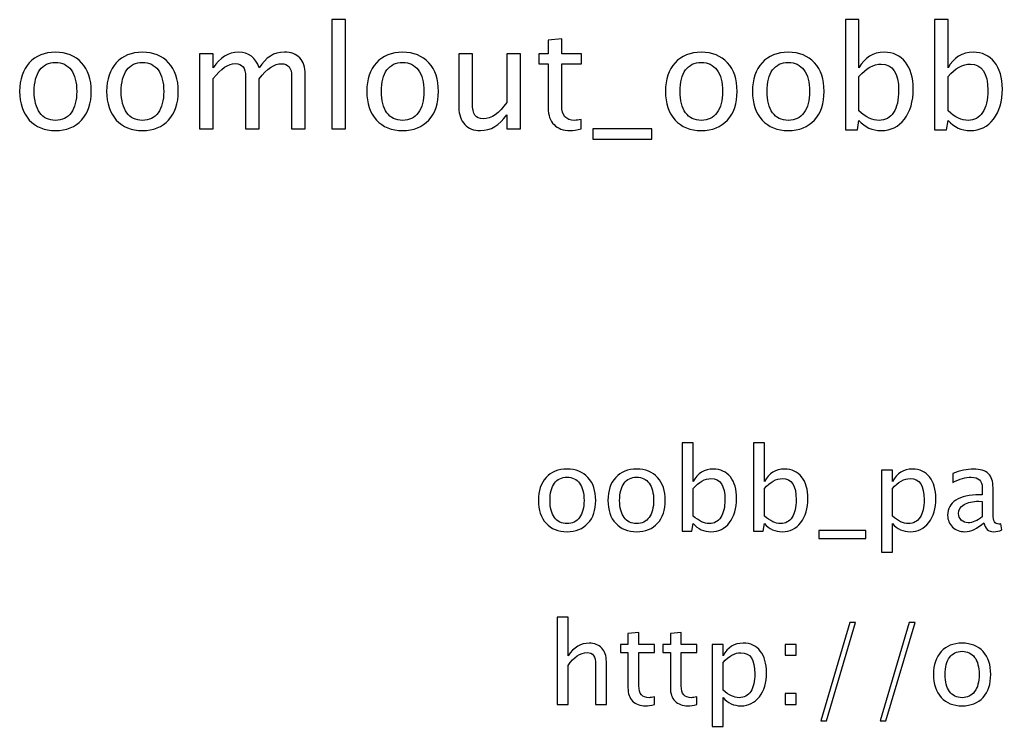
# Model space of a CAD drawing. Header units: centimetres. Extents: x -21.6 to 21.6, y -13.7 to 21.9.
# Drawn here: x -21.61 to -10.6, y 13.97 to 21.89 of the extents above; entities that cross this region are included whole.
import ezdxf

# ---------------------------------------------------------------- set-up
doc = ezdxf.new("R2010")
doc.units = ezdxf.units.CM
doc.header["$MEASUREMENT"] = 0
doc.layers.add('Layer 1', color=7, linetype='Continuous')

msp = doc.modelspace()

# ---------------------------------------------------------------- linework, layer by layer
at = {"layer": 'Layer 1'}
for points, knots in [([(-18.11238, 20.67044), (-18.11238, 20.67044), (-18.11238, 21.8944), (-18.11238, 21.8944), (-18.11238, 21.8944), (-18.11238, 21.8944), (-17.95998, 21.8944), (-17.95998, 21.8944), (-17.95998, 21.8944), (-17.95998, 21.8944), (-17.95998, 20.67044), (-17.95998, 20.67044), (-17.95998, 20.67044), (-17.95998, 20.67044), (-18.11238, 20.67044), (-18.11238, 20.67044)], [0, 0, 0, 0, 0.2, 0.2, 0.2, 0.2, 0.4, 0.4, 0.4, 0.4, 0.6, 0.6, 0.6, 0.6, 1, 1, 1, 1]), ([(-12.35505, 20.66091), (-12.35505, 20.66091), (-12.35505, 21.8944), (-12.35505, 21.8944), (-12.35505, 21.8944), (-12.35505, 21.8944), (-12.20265, 21.8944), (-12.20265, 21.8944), (-12.20265, 21.8944), (-12.20265, 21.8944), (-12.20265, 21.3528), (-12.20265, 21.3528), (-12.20265, 21.3528), (-12.14021, 21.47054), (-12.04628, 21.52928), (-11.92113, 21.52928), (-11.92113, 21.52928), (-11.8198, 21.52928), (-11.74016, 21.4925), (-11.68195, 21.41868), (-11.68195, 21.41868), (-11.62374, 21.34486), (-11.59464, 21.24406), (-11.59464, 21.11626), (-11.59464, 21.11626), (-11.59464, 20.97709), (-11.62771, 20.86464), (-11.69359, 20.77945), (-11.69359, 20.77945), (-11.75947, 20.69399), (-11.84626, 20.65139), (-11.95368, 20.65139), (-11.95368, 20.65139), (-12.05342, 20.65139), (-12.1365, 20.68949), (-12.20265, 20.76595), (-12.20265, 20.76595), (-12.20265, 20.76595), (-12.22117, 20.66091), (-12.22117, 20.66091), (-12.22117, 20.66091), (-12.22117, 20.66091), (-12.35505, 20.66091), (-12.35505, 20.66091)], [0, 0, 0, 0, 0.08333333, 0.08333333, 0.08333333, 0.08333333, 0.16666667, 0.16666667, 0.16666667, 0.16666667, 0.25, 0.25, 0.25, 0.25, 0.33333333, 0.33333333, 0.33333333, 0.33333333, 0.41666667, 0.41666667, 0.41666667, 0.41666667, 0.5, 0.5, 0.5, 0.5, 0.58333333, 0.58333333, 0.58333333, 0.58333333, 0.66666667, 0.66666667, 0.66666667, 0.66666667, 0.75, 0.75, 0.75, 0.75, 0.83333333, 0.83333333, 0.83333333, 0.83333333, 1, 1, 1, 1]), ([(-11.35598, 20.66091), (-11.35598, 20.66091), (-11.35598, 21.8944), (-11.35598, 21.8944), (-11.35598, 21.8944), (-11.35598, 21.8944), (-11.20358, 21.8944), (-11.20358, 21.8944), (-11.20358, 21.8944), (-11.20358, 21.8944), (-11.20358, 21.3528), (-11.20358, 21.3528), (-11.20358, 21.3528), (-11.14114, 21.47054), (-11.04721, 21.52928), (-10.92206, 21.52928), (-10.92206, 21.52928), (-10.82073, 21.52928), (-10.74109, 21.4925), (-10.68288, 21.41868), (-10.68288, 21.41868), (-10.62467, 21.34486), (-10.59557, 21.24406), (-10.59557, 21.11626), (-10.59557, 21.11626), (-10.59557, 20.97709), (-10.62864, 20.86464), (-10.69452, 20.77945), (-10.69452, 20.77945), (-10.7604, 20.69399), (-10.84719, 20.65139), (-10.95461, 20.65139), (-10.95461, 20.65139), (-11.05435, 20.65139), (-11.13743, 20.68949), (-11.20358, 20.76595), (-11.20358, 20.76595), (-11.20358, 20.76595), (-11.2221, 20.66091), (-11.2221, 20.66091), (-11.2221, 20.66091), (-11.2221, 20.66091), (-11.35598, 20.66091), (-11.35598, 20.66091)], [0, 0, 0, 0, 0.08333333, 0.08333333, 0.08333333, 0.08333333, 0.16666667, 0.16666667, 0.16666667, 0.16666667, 0.25, 0.25, 0.25, 0.25, 0.33333333, 0.33333333, 0.33333333, 0.33333333, 0.41666667, 0.41666667, 0.41666667, 0.41666667, 0.5, 0.5, 0.5, 0.5, 0.58333333, 0.58333333, 0.58333333, 0.58333333, 0.66666667, 0.66666667, 0.66666667, 0.66666667, 0.75, 0.75, 0.75, 0.75, 0.83333333, 0.83333333, 0.83333333, 0.83333333, 1, 1, 1, 1]), ([(-15.31679, 20.6707), (-15.36389, 20.65774), (-15.4049, 20.65139), (-15.43956, 20.65139), (-15.43956, 20.65139), (-15.51735, 20.65139), (-15.57794, 20.67362), (-15.62133, 20.71807), (-15.62133, 20.71807), (-15.66498, 20.76252), (-15.68668, 20.82416), (-15.68668, 20.90327), (-15.68668, 20.90327), (-15.68668, 20.90327), (-15.68668, 21.39752), (-15.68668, 21.39752), (-15.68668, 21.39752), (-15.68668, 21.39752), (-15.79198, 21.39752), (-15.79198, 21.39752), (-15.79198, 21.39752), (-15.79198, 21.39752), (-15.79198, 21.51182), (-15.79198, 21.51182), (-15.79198, 21.51182), (-15.79198, 21.51182), (-15.68668, 21.51182), (-15.68668, 21.51182), (-15.68668, 21.51182), (-15.68668, 21.51182), (-15.68668, 21.66395), (-15.68668, 21.66395), (-15.68668, 21.66395), (-15.68668, 21.66395), (-15.53428, 21.6785), (-15.53428, 21.6785), (-15.53428, 21.6785), (-15.53428, 21.6785), (-15.53428, 21.51182), (-15.53428, 21.51182), (-15.53428, 21.51182), (-15.53428, 21.51182), (-15.31362, 21.51182), (-15.31362, 21.51182), (-15.31362, 21.51182), (-15.31362, 21.51182), (-15.31362, 21.39752), (-15.31362, 21.39752), (-15.31362, 21.39752), (-15.31362, 21.39752), (-15.53428, 21.39752), (-15.53428, 21.39752), (-15.53428, 21.39752), (-15.53428, 21.39752), (-15.53428, 20.93079), (-15.53428, 20.93079), (-15.53428, 20.93079), (-15.53428, 20.82072), (-15.48639, 20.76569), (-15.39088, 20.76569), (-15.39088, 20.76569), (-15.3705, 20.76569), (-15.3459, 20.76913), (-15.31679, 20.77574), (-15.31679, 20.77574), (-15.31679, 20.77574), (-15.31679, 20.6707), (-15.31679, 20.6707)], [0, 0, 0, 0, 0.05555556, 0.05555556, 0.05555556, 0.05555556, 0.11111111, 0.11111111, 0.11111111, 0.11111111, 0.16666667, 0.16666667, 0.16666667, 0.16666667, 0.22222222, 0.22222222, 0.22222222, 0.22222222, 0.27777778, 0.27777778, 0.27777778, 0.27777778, 0.33333333, 0.33333333, 0.33333333, 0.33333333, 0.38888889, 0.38888889, 0.38888889, 0.38888889, 0.44444444, 0.44444444, 0.44444444, 0.44444444, 0.5, 0.5, 0.5, 0.5, 0.55555556, 0.55555556, 0.55555556, 0.55555556, 0.61111111, 0.61111111, 0.61111111, 0.61111111, 0.66666667, 0.66666667, 0.66666667, 0.66666667, 0.72222222, 0.72222222, 0.72222222, 0.72222222, 0.77777778, 0.77777778, 0.77777778, 0.77777778, 0.83333333, 0.83333333, 0.83333333, 0.83333333, 0.88888889, 0.88888889, 0.88888889, 0.88888889, 1, 1, 1, 1]), ([(-21.21012, 20.65139), (-21.33368, 20.65139), (-21.43157, 20.69081), (-21.50354, 20.76966), (-21.50354, 20.76966), (-21.57577, 20.8485), (-21.61175, 20.95566), (-21.61175, 21.09086), (-21.61175, 21.09086), (-21.61175, 21.2258), (-21.57577, 21.33269), (-21.50354, 21.41127), (-21.50354, 21.41127), (-21.43157, 21.48985), (-21.33368, 21.52928), (-21.21012, 21.52928), (-21.21012, 21.52928), (-21.08656, 21.52928), (-20.98866, 21.48985), (-20.91669, 21.41127), (-20.91669, 21.41127), (-20.84446, 21.33269), (-20.80848, 21.2258), (-20.80848, 21.09086), (-20.80848, 21.09086), (-20.80848, 20.95566), (-20.84446, 20.8485), (-20.91669, 20.76966), (-20.91669, 20.76966), (-20.98866, 20.69081), (-21.08656, 20.65139), (-21.21012, 20.65139)], [0, 0, 0, 0, 0.11111111, 0.11111111, 0.11111111, 0.11111111, 0.22222222, 0.22222222, 0.22222222, 0.22222222, 0.33333333, 0.33333333, 0.33333333, 0.33333333, 0.44444444, 0.44444444, 0.44444444, 0.44444444, 0.55555556, 0.55555556, 0.55555556, 0.55555556, 0.66666667, 0.66666667, 0.66666667, 0.66666667, 0.77777778, 0.77777778, 0.77777778, 0.77777778, 1, 1, 1, 1]), ([(-20.23487, 20.65139), (-20.35843, 20.65139), (-20.45632, 20.69081), (-20.52829, 20.76966), (-20.52829, 20.76966), (-20.60052, 20.8485), (-20.6365, 20.95566), (-20.6365, 21.09086), (-20.6365, 21.09086), (-20.6365, 21.2258), (-20.60052, 21.33269), (-20.52829, 21.41127), (-20.52829, 21.41127), (-20.45632, 21.48985), (-20.35843, 21.52928), (-20.23487, 21.52928), (-20.23487, 21.52928), (-20.11131, 21.52928), (-20.01341, 21.48985), (-19.94144, 21.41127), (-19.94144, 21.41127), (-19.86921, 21.33269), (-19.83323, 21.2258), (-19.83323, 21.09086), (-19.83323, 21.09086), (-19.83323, 20.95566), (-19.86921, 20.8485), (-19.94144, 20.76966), (-19.94144, 20.76966), (-20.01341, 20.69081), (-20.11131, 20.65139), (-20.23487, 20.65139)], [0, 0, 0, 0, 0.11111111, 0.11111111, 0.11111111, 0.11111111, 0.22222222, 0.22222222, 0.22222222, 0.22222222, 0.33333333, 0.33333333, 0.33333333, 0.33333333, 0.44444444, 0.44444444, 0.44444444, 0.44444444, 0.55555556, 0.55555556, 0.55555556, 0.55555556, 0.66666667, 0.66666667, 0.66666667, 0.66666667, 0.77777778, 0.77777778, 0.77777778, 0.77777778, 1, 1, 1, 1]), ([(-19.59458, 20.67044), (-19.59458, 20.67044), (-19.59458, 21.51182), (-19.59458, 21.51182), (-19.59458, 21.51182), (-19.59458, 21.51182), (-19.44218, 21.51182), (-19.44218, 21.51182), (-19.44218, 21.51182), (-19.44218, 21.51182), (-19.44218, 21.3528), (-19.44218, 21.3528), (-19.44218, 21.3528), (-19.36783, 21.47054), (-19.27258, 21.52928), (-19.1559, 21.52928), (-19.1559, 21.52928), (-19.04345, 21.52928), (-18.96699, 21.47054), (-18.92624, 21.3528), (-18.92624, 21.3528), (-18.85401, 21.4716), (-18.75982, 21.53087), (-18.6442, 21.53087), (-18.6442, 21.53087), (-18.57038, 21.53087), (-18.51296, 21.50917), (-18.47195, 21.46551), (-18.47195, 21.46551), (-18.43094, 21.42186), (-18.4103, 21.36074), (-18.4103, 21.28216), (-18.4103, 21.28216), (-18.4103, 21.28216), (-18.4103, 20.67044), (-18.4103, 20.67044), (-18.4103, 20.67044), (-18.4103, 20.67044), (-18.5627, 20.67044), (-18.5627, 20.67044), (-18.5627, 20.67044), (-18.5627, 20.67044), (-18.5627, 21.25702), (-18.5627, 21.25702), (-18.5627, 21.25702), (-18.5627, 21.3528), (-18.6008, 21.40069), (-18.677, 21.40069), (-18.677, 21.40069), (-18.75612, 21.40069), (-18.83919, 21.34486), (-18.92624, 21.23294), (-18.92624, 21.23294), (-18.92624, 21.23294), (-18.92624, 20.67044), (-18.92624, 20.67044), (-18.92624, 20.67044), (-18.92624, 20.67044), (-19.07864, 20.67044), (-19.07864, 20.67044), (-19.07864, 20.67044), (-19.07864, 20.67044), (-19.07864, 21.25755), (-19.07864, 21.25755), (-19.07864, 21.25755), (-19.07864, 21.35412), (-19.11727, 21.40228), (-19.19479, 21.40228), (-19.19479, 21.40228), (-19.27179, 21.40228), (-19.35434, 21.34619), (-19.44218, 21.23374), (-19.44218, 21.23374), (-19.44218, 21.23374), (-19.44218, 20.67044), (-19.44218, 20.67044), (-19.44218, 20.67044), (-19.44218, 20.67044), (-19.59458, 20.67044), (-19.59458, 20.67044)], [0, 0, 0, 0, 0.04761905, 0.04761905, 0.04761905, 0.04761905, 0.0952381, 0.0952381, 0.0952381, 0.0952381, 0.14285714, 0.14285714, 0.14285714, 0.14285714, 0.19047619, 0.19047619, 0.19047619, 0.19047619, 0.23809524, 0.23809524, 0.23809524, 0.23809524, 0.28571429, 0.28571429, 0.28571429, 0.28571429, 0.33333333, 0.33333333, 0.33333333, 0.33333333, 0.38095238, 0.38095238, 0.38095238, 0.38095238, 0.42857143, 0.42857143, 0.42857143, 0.42857143, 0.47619048, 0.47619048, 0.47619048, 0.47619048, 0.52380952, 0.52380952, 0.52380952, 0.52380952, 0.57142857, 0.57142857, 0.57142857, 0.57142857, 0.61904762, 0.61904762, 0.61904762, 0.61904762, 0.66666667, 0.66666667, 0.66666667, 0.66666667, 0.71428571, 0.71428571, 0.71428571, 0.71428571, 0.76190476, 0.76190476, 0.76190476, 0.76190476, 0.80952381, 0.80952381, 0.80952381, 0.80952381, 0.85714286, 0.85714286, 0.85714286, 0.85714286, 0.9047619, 0.9047619, 0.9047619, 0.9047619, 1, 1, 1, 1]), ([(-17.31863, 20.65139), (-17.44219, 20.65139), (-17.54008, 20.69081), (-17.61205, 20.76966), (-17.61205, 20.76966), (-17.68428, 20.8485), (-17.72026, 20.95566), (-17.72026, 21.09086), (-17.72026, 21.09086), (-17.72026, 21.2258), (-17.68428, 21.33269), (-17.61205, 21.41127), (-17.61205, 21.41127), (-17.54008, 21.48985), (-17.44219, 21.52928), (-17.31863, 21.52928), (-17.31863, 21.52928), (-17.19507, 21.52928), (-17.09717, 21.48985), (-17.0252, 21.41127), (-17.0252, 21.41127), (-16.95297, 21.33269), (-16.91699, 21.2258), (-16.91699, 21.09086), (-16.91699, 21.09086), (-16.91699, 20.95566), (-16.95297, 20.8485), (-17.0252, 20.76966), (-17.0252, 20.76966), (-17.09717, 20.69081), (-17.19507, 20.65139), (-17.31863, 20.65139)], [0, 0, 0, 0, 0.11111111, 0.11111111, 0.11111111, 0.11111111, 0.22222222, 0.22222222, 0.22222222, 0.22222222, 0.33333333, 0.33333333, 0.33333333, 0.33333333, 0.44444444, 0.44444444, 0.44444444, 0.44444444, 0.55555556, 0.55555556, 0.55555556, 0.55555556, 0.66666667, 0.66666667, 0.66666667, 0.66666667, 0.77777778, 0.77777778, 0.77777778, 0.77777778, 1, 1, 1, 1]), ([(-16.15129, 20.67044), (-16.15129, 20.67044), (-16.15129, 20.82866), (-16.15129, 20.82866), (-16.15129, 20.82866), (-16.23252, 20.71039), (-16.33121, 20.65139), (-16.44709, 20.65139), (-16.44709, 20.65139), (-16.52065, 20.65139), (-16.57912, 20.67441), (-16.62251, 20.72071), (-16.62251, 20.72071), (-16.66617, 20.76701), (-16.68786, 20.82919), (-16.68786, 20.90777), (-16.68786, 20.90777), (-16.68786, 20.90777), (-16.68786, 21.51182), (-16.68786, 21.51182), (-16.68786, 21.51182), (-16.68786, 21.51182), (-16.53546, 21.51182), (-16.53546, 21.51182), (-16.53546, 21.51182), (-16.53546, 21.51182), (-16.53546, 20.95751), (-16.53546, 20.95751), (-16.53546, 20.95751), (-16.53546, 20.89428), (-16.5262, 20.84956), (-16.50795, 20.8231), (-16.50795, 20.8231), (-16.48943, 20.79638), (-16.45874, 20.78315), (-16.41561, 20.78315), (-16.41561, 20.78315), (-16.32248, 20.78315), (-16.2341, 20.84427), (-16.15129, 20.96677), (-16.15129, 20.96677), (-16.15129, 20.96677), (-16.15129, 21.51182), (-16.15129, 21.51182), (-16.15129, 21.51182), (-16.15129, 21.51182), (-15.99889, 21.51182), (-15.99889, 21.51182), (-15.99889, 21.51182), (-15.99889, 21.51182), (-15.99889, 20.67044), (-15.99889, 20.67044), (-15.99889, 20.67044), (-15.99889, 20.67044), (-16.15129, 20.67044), (-16.15129, 20.67044)], [0, 0, 0, 0, 0.06666667, 0.06666667, 0.06666667, 0.06666667, 0.13333333, 0.13333333, 0.13333333, 0.13333333, 0.2, 0.2, 0.2, 0.2, 0.26666667, 0.26666667, 0.26666667, 0.26666667, 0.33333333, 0.33333333, 0.33333333, 0.33333333, 0.4, 0.4, 0.4, 0.4, 0.46666667, 0.46666667, 0.46666667, 0.46666667, 0.53333333, 0.53333333, 0.53333333, 0.53333333, 0.6, 0.6, 0.6, 0.6, 0.66666667, 0.66666667, 0.66666667, 0.66666667, 0.73333333, 0.73333333, 0.73333333, 0.73333333, 0.8, 0.8, 0.8, 0.8, 0.86666667, 0.86666667, 0.86666667, 0.86666667, 1, 1, 1, 1]), ([(-13.97059, 20.65139), (-14.09415, 20.65139), (-14.19204, 20.69081), (-14.26401, 20.76966), (-14.26401, 20.76966), (-14.33624, 20.8485), (-14.37222, 20.95566), (-14.37222, 21.09086), (-14.37222, 21.09086), (-14.37222, 21.2258), (-14.33624, 21.33269), (-14.26401, 21.41127), (-14.26401, 21.41127), (-14.19204, 21.48985), (-14.09415, 21.52928), (-13.97059, 21.52928), (-13.97059, 21.52928), (-13.84703, 21.52928), (-13.74913, 21.48985), (-13.67716, 21.41127), (-13.67716, 21.41127), (-13.60493, 21.33269), (-13.56895, 21.2258), (-13.56895, 21.09086), (-13.56895, 21.09086), (-13.56895, 20.95566), (-13.60493, 20.8485), (-13.67716, 20.76966), (-13.67716, 20.76966), (-13.74913, 20.69081), (-13.84703, 20.65139), (-13.97059, 20.65139)], [0, 0, 0, 0, 0.11111111, 0.11111111, 0.11111111, 0.11111111, 0.22222222, 0.22222222, 0.22222222, 0.22222222, 0.33333333, 0.33333333, 0.33333333, 0.33333333, 0.44444444, 0.44444444, 0.44444444, 0.44444444, 0.55555556, 0.55555556, 0.55555556, 0.55555556, 0.66666667, 0.66666667, 0.66666667, 0.66666667, 0.77777778, 0.77777778, 0.77777778, 0.77777778, 1, 1, 1, 1]), ([(-12.99534, 20.65139), (-13.1189, 20.65139), (-13.21679, 20.69081), (-13.28876, 20.76966), (-13.28876, 20.76966), (-13.36099, 20.8485), (-13.39697, 20.95566), (-13.39697, 21.09086), (-13.39697, 21.09086), (-13.39697, 21.2258), (-13.36099, 21.33269), (-13.28876, 21.41127), (-13.28876, 21.41127), (-13.21679, 21.48985), (-13.1189, 21.52928), (-12.99534, 21.52928), (-12.99534, 21.52928), (-12.87178, 21.52928), (-12.77388, 21.48985), (-12.70191, 21.41127), (-12.70191, 21.41127), (-12.62968, 21.33269), (-12.5937, 21.2258), (-12.5937, 21.09086), (-12.5937, 21.09086), (-12.5937, 20.95566), (-12.62968, 20.8485), (-12.70191, 20.76966), (-12.70191, 20.76966), (-12.77388, 20.69081), (-12.87178, 20.65139), (-12.99534, 20.65139)], [0, 0, 0, 0, 0.11111111, 0.11111111, 0.11111111, 0.11111111, 0.22222222, 0.22222222, 0.22222222, 0.22222222, 0.33333333, 0.33333333, 0.33333333, 0.33333333, 0.44444444, 0.44444444, 0.44444444, 0.44444444, 0.55555556, 0.55555556, 0.55555556, 0.55555556, 0.66666667, 0.66666667, 0.66666667, 0.66666667, 0.77777778, 0.77777778, 0.77777778, 0.77777778, 1, 1, 1, 1]), ([(-21.21038, 20.76569), (-21.13498, 20.76569), (-21.07624, 20.794), (-21.03443, 20.85089), (-21.03443, 20.85089), (-20.99289, 20.90751), (-20.97199, 20.98768), (-20.97199, 21.09086), (-20.97199, 21.09086), (-20.97199, 21.19379), (-20.99289, 21.27369), (-21.03443, 21.33031), (-21.03443, 21.33031), (-21.07624, 21.38667), (-21.13498, 21.41498), (-21.21038, 21.41498), (-21.21038, 21.41498), (-21.28605, 21.41498), (-21.34479, 21.38667), (-21.38607, 21.33031), (-21.38607, 21.33031), (-21.4276, 21.27369), (-21.44824, 21.19379), (-21.44824, 21.09086), (-21.44824, 21.09086), (-21.44824, 20.98768), (-21.4276, 20.90751), (-21.38607, 20.85089), (-21.38607, 20.85089), (-21.34479, 20.794), (-21.28605, 20.76569), (-21.21038, 20.76569)], [0, 0, 0, 0, 0.11111111, 0.11111111, 0.11111111, 0.11111111, 0.22222222, 0.22222222, 0.22222222, 0.22222222, 0.33333333, 0.33333333, 0.33333333, 0.33333333, 0.44444444, 0.44444444, 0.44444444, 0.44444444, 0.55555556, 0.55555556, 0.55555556, 0.55555556, 0.66666667, 0.66666667, 0.66666667, 0.66666667, 0.77777778, 0.77777778, 0.77777778, 0.77777778, 1, 1, 1, 1]), ([(-20.23513, 20.76569), (-20.15973, 20.76569), (-20.10099, 20.794), (-20.05918, 20.85089), (-20.05918, 20.85089), (-20.01764, 20.90751), (-19.99674, 20.98768), (-19.99674, 21.09086), (-19.99674, 21.09086), (-19.99674, 21.19379), (-20.01764, 21.27369), (-20.05918, 21.33031), (-20.05918, 21.33031), (-20.10099, 21.38667), (-20.15973, 21.41498), (-20.23513, 21.41498), (-20.23513, 21.41498), (-20.3108, 21.41498), (-20.36954, 21.38667), (-20.41082, 21.33031), (-20.41082, 21.33031), (-20.45235, 21.27369), (-20.47299, 21.19379), (-20.47299, 21.09086), (-20.47299, 21.09086), (-20.47299, 20.98768), (-20.45235, 20.90751), (-20.41082, 20.85089), (-20.41082, 20.85089), (-20.36954, 20.794), (-20.3108, 20.76569), (-20.23513, 20.76569)], [0, 0, 0, 0, 0.11111111, 0.11111111, 0.11111111, 0.11111111, 0.22222222, 0.22222222, 0.22222222, 0.22222222, 0.33333333, 0.33333333, 0.33333333, 0.33333333, 0.44444444, 0.44444444, 0.44444444, 0.44444444, 0.55555556, 0.55555556, 0.55555556, 0.55555556, 0.66666667, 0.66666667, 0.66666667, 0.66666667, 0.77777778, 0.77777778, 0.77777778, 0.77777778, 1, 1, 1, 1]), ([(-17.31889, 20.76569), (-17.24349, 20.76569), (-17.18475, 20.794), (-17.14294, 20.85089), (-17.14294, 20.85089), (-17.1014, 20.90751), (-17.0805, 20.98768), (-17.0805, 21.09086), (-17.0805, 21.09086), (-17.0805, 21.19379), (-17.1014, 21.27369), (-17.14294, 21.33031), (-17.14294, 21.33031), (-17.18475, 21.38667), (-17.24349, 21.41498), (-17.31889, 21.41498), (-17.31889, 21.41498), (-17.39456, 21.41498), (-17.4533, 21.38667), (-17.49458, 21.33031), (-17.49458, 21.33031), (-17.53611, 21.27369), (-17.55675, 21.19379), (-17.55675, 21.09086), (-17.55675, 21.09086), (-17.55675, 20.98768), (-17.53611, 20.90751), (-17.49458, 20.85089), (-17.49458, 20.85089), (-17.4533, 20.794), (-17.39456, 20.76569), (-17.31889, 20.76569)], [0, 0, 0, 0, 0.11111111, 0.11111111, 0.11111111, 0.11111111, 0.22222222, 0.22222222, 0.22222222, 0.22222222, 0.33333333, 0.33333333, 0.33333333, 0.33333333, 0.44444444, 0.44444444, 0.44444444, 0.44444444, 0.55555556, 0.55555556, 0.55555556, 0.55555556, 0.66666667, 0.66666667, 0.66666667, 0.66666667, 0.77777778, 0.77777778, 0.77777778, 0.77777778, 1, 1, 1, 1]), ([(-13.97085, 20.76569), (-13.89545, 20.76569), (-13.83671, 20.794), (-13.7949, 20.85089), (-13.7949, 20.85089), (-13.75336, 20.90751), (-13.73246, 20.98768), (-13.73246, 21.09086), (-13.73246, 21.09086), (-13.73246, 21.19379), (-13.75336, 21.27369), (-13.7949, 21.33031), (-13.7949, 21.33031), (-13.83671, 21.38667), (-13.89545, 21.41498), (-13.97085, 21.41498), (-13.97085, 21.41498), (-14.04652, 21.41498), (-14.10526, 21.38667), (-14.14654, 21.33031), (-14.14654, 21.33031), (-14.18807, 21.27369), (-14.20871, 21.19379), (-14.20871, 21.09086), (-14.20871, 21.09086), (-14.20871, 20.98768), (-14.18807, 20.90751), (-14.14654, 20.85089), (-14.14654, 20.85089), (-14.10526, 20.794), (-14.04652, 20.76569), (-13.97085, 20.76569)], [0, 0, 0, 0, 0.11111111, 0.11111111, 0.11111111, 0.11111111, 0.22222222, 0.22222222, 0.22222222, 0.22222222, 0.33333333, 0.33333333, 0.33333333, 0.33333333, 0.44444444, 0.44444444, 0.44444444, 0.44444444, 0.55555556, 0.55555556, 0.55555556, 0.55555556, 0.66666667, 0.66666667, 0.66666667, 0.66666667, 0.77777778, 0.77777778, 0.77777778, 0.77777778, 1, 1, 1, 1]), ([(-12.9956, 20.76569), (-12.9202, 20.76569), (-12.86146, 20.794), (-12.81965, 20.85089), (-12.81965, 20.85089), (-12.77811, 20.90751), (-12.75721, 20.98768), (-12.75721, 21.09086), (-12.75721, 21.09086), (-12.75721, 21.19379), (-12.77811, 21.27369), (-12.81965, 21.33031), (-12.81965, 21.33031), (-12.86146, 21.38667), (-12.9202, 21.41498), (-12.9956, 21.41498), (-12.9956, 21.41498), (-13.07127, 21.41498), (-13.13001, 21.38667), (-13.17129, 21.33031), (-13.17129, 21.33031), (-13.21282, 21.27369), (-13.23346, 21.19379), (-13.23346, 21.09086), (-13.23346, 21.09086), (-13.23346, 20.98768), (-13.21282, 20.90751), (-13.17129, 20.85089), (-13.17129, 20.85089), (-13.13001, 20.794), (-13.07127, 20.76569), (-12.9956, 20.76569)], [0, 0, 0, 0, 0.11111111, 0.11111111, 0.11111111, 0.11111111, 0.22222222, 0.22222222, 0.22222222, 0.22222222, 0.33333333, 0.33333333, 0.33333333, 0.33333333, 0.44444444, 0.44444444, 0.44444444, 0.44444444, 0.55555556, 0.55555556, 0.55555556, 0.55555556, 0.66666667, 0.66666667, 0.66666667, 0.66666667, 0.77777778, 0.77777778, 0.77777778, 0.77777778, 1, 1, 1, 1]), ([(-12.20265, 20.87099), (-12.12407, 20.80088), (-12.04919, 20.76569), (-11.97802, 20.76569), (-11.97802, 20.76569), (-11.9079, 20.76569), (-11.85366, 20.79506), (-11.81556, 20.85353), (-11.81556, 20.85353), (-11.7772, 20.912), (-11.75815, 20.99429), (-11.75815, 21.10065), (-11.75815, 21.10065), (-11.75815, 21.2975), (-11.82324, 21.39593), (-11.95341, 21.39593), (-11.95341, 21.39593), (-12.03861, 21.39593), (-12.12169, 21.34989), (-12.20265, 21.25755), (-12.20265, 21.25755), (-12.20265, 21.25755), (-12.20265, 20.87099), (-12.20265, 20.87099)], [0, 0, 0, 0, 0.14285714, 0.14285714, 0.14285714, 0.14285714, 0.28571429, 0.28571429, 0.28571429, 0.28571429, 0.42857143, 0.42857143, 0.42857143, 0.42857143, 0.57142857, 0.57142857, 0.57142857, 0.57142857, 0.71428571, 0.71428571, 0.71428571, 0.71428571, 1, 1, 1, 1]), ([(-11.20358, 20.87099), (-11.125, 20.80088), (-11.05012, 20.76569), (-10.97895, 20.76569), (-10.97895, 20.76569), (-10.90883, 20.76569), (-10.85459, 20.79506), (-10.81649, 20.85353), (-10.81649, 20.85353), (-10.77813, 20.912), (-10.75908, 20.99429), (-10.75908, 21.10065), (-10.75908, 21.10065), (-10.75908, 21.2975), (-10.82417, 21.39593), (-10.95434, 21.39593), (-10.95434, 21.39593), (-11.03954, 21.39593), (-11.12262, 21.34989), (-11.20358, 21.25755), (-11.20358, 21.25755), (-11.20358, 21.25755), (-11.20358, 20.87099), (-11.20358, 20.87099)], [0, 0, 0, 0, 0.14285714, 0.14285714, 0.14285714, 0.14285714, 0.28571429, 0.28571429, 0.28571429, 0.28571429, 0.42857143, 0.42857143, 0.42857143, 0.42857143, 0.57142857, 0.57142857, 0.57142857, 0.57142857, 0.71428571, 0.71428571, 0.71428571, 0.71428571, 1, 1, 1, 1]), ([(-15.18502, 20.55614), (-15.18502, 20.55614), (-15.18502, 20.67044), (-15.18502, 20.67044), (-15.18502, 20.67044), (-15.18502, 20.67044), (-14.52462, 20.67044), (-14.52462, 20.67044), (-14.52462, 20.67044), (-14.52462, 20.67044), (-14.52462, 20.55614), (-14.52462, 20.55614), (-14.52462, 20.55614), (-14.52462, 20.55614), (-15.18502, 20.55614), (-15.18502, 20.55614)], [0, 0, 0, 0, 0.2, 0.2, 0.2, 0.2, 0.4, 0.4, 0.4, 0.4, 0.6, 0.6, 0.6, 0.6, 1, 1, 1, 1]), ([(-14.18315, 16.16282), (-14.18315, 16.16282), (-14.18315, 17.14961), (-14.18315, 17.14961), (-14.18315, 17.14961), (-14.18315, 17.14961), (-14.06123, 17.14961), (-14.06123, 17.14961), (-14.06123, 17.14961), (-14.06123, 17.14961), (-14.06123, 16.71633), (-14.06123, 16.71633), (-14.06123, 16.71633), (-14.01128, 16.81052), (-13.93613, 16.85751), (-13.83602, 16.85751), (-13.83602, 16.85751), (-13.75495, 16.85751), (-13.69124, 16.82809), (-13.64467, 16.76903), (-13.64467, 16.76903), (-13.5981, 16.70998), (-13.57482, 16.62933), (-13.57482, 16.5271), (-13.57482, 16.5271), (-13.57482, 16.41576), (-13.60128, 16.3258), (-13.65398, 16.25765), (-13.65398, 16.25765), (-13.70669, 16.18928), (-13.77611, 16.1552), (-13.86205, 16.1552), (-13.86205, 16.1552), (-13.94185, 16.1552), (-14.00831, 16.18568), (-14.06123, 16.24685), (-14.06123, 16.24685), (-14.06123, 16.24685), (-14.07605, 16.16282), (-14.07605, 16.16282), (-14.07605, 16.16282), (-14.07605, 16.16282), (-14.18315, 16.16282), (-14.18315, 16.16282)], [0, 0, 0, 0, 0.08333333, 0.08333333, 0.08333333, 0.08333333, 0.16666667, 0.16666667, 0.16666667, 0.16666667, 0.25, 0.25, 0.25, 0.25, 0.33333333, 0.33333333, 0.33333333, 0.33333333, 0.41666667, 0.41666667, 0.41666667, 0.41666667, 0.5, 0.5, 0.5, 0.5, 0.58333333, 0.58333333, 0.58333333, 0.58333333, 0.66666667, 0.66666667, 0.66666667, 0.66666667, 0.75, 0.75, 0.75, 0.75, 0.83333333, 0.83333333, 0.83333333, 0.83333333, 1, 1, 1, 1]), ([(-13.3839, 16.16282), (-13.3839, 16.16282), (-13.3839, 17.14961), (-13.3839, 17.14961), (-13.3839, 17.14961), (-13.3839, 17.14961), (-13.26198, 17.14961), (-13.26198, 17.14961), (-13.26198, 17.14961), (-13.26198, 17.14961), (-13.26198, 16.71633), (-13.26198, 16.71633), (-13.26198, 16.71633), (-13.21203, 16.81052), (-13.13688, 16.85751), (-13.03677, 16.85751), (-13.03677, 16.85751), (-12.9557, 16.85751), (-12.89199, 16.82809), (-12.84542, 16.76903), (-12.84542, 16.76903), (-12.79885, 16.70998), (-12.77557, 16.62933), (-12.77557, 16.5271), (-12.77557, 16.5271), (-12.77557, 16.41576), (-12.80203, 16.3258), (-12.85473, 16.25765), (-12.85473, 16.25765), (-12.90744, 16.18928), (-12.97686, 16.1552), (-13.0628, 16.1552), (-13.0628, 16.1552), (-13.1426, 16.1552), (-13.20906, 16.18568), (-13.26198, 16.24685), (-13.26198, 16.24685), (-13.26198, 16.24685), (-13.2768, 16.16282), (-13.2768, 16.16282), (-13.2768, 16.16282), (-13.2768, 16.16282), (-13.3839, 16.16282), (-13.3839, 16.16282)], [0, 0, 0, 0, 0.08333333, 0.08333333, 0.08333333, 0.08333333, 0.16666667, 0.16666667, 0.16666667, 0.16666667, 0.25, 0.25, 0.25, 0.25, 0.33333333, 0.33333333, 0.33333333, 0.33333333, 0.41666667, 0.41666667, 0.41666667, 0.41666667, 0.5, 0.5, 0.5, 0.5, 0.58333333, 0.58333333, 0.58333333, 0.58333333, 0.66666667, 0.66666667, 0.66666667, 0.66666667, 0.75, 0.75, 0.75, 0.75, 0.83333333, 0.83333333, 0.83333333, 0.83333333, 1, 1, 1, 1]), ([(-15.47558, 16.1552), (-15.57443, 16.1552), (-15.65274, 16.18674), (-15.71032, 16.24982), (-15.71032, 16.24982), (-15.7681, 16.31289), (-15.79689, 16.39862), (-15.79689, 16.50678), (-15.79689, 16.50678), (-15.79689, 16.61473), (-15.7681, 16.70024), (-15.71032, 16.76311), (-15.71032, 16.76311), (-15.65274, 16.82597), (-15.57443, 16.85751), (-15.47558, 16.85751), (-15.47558, 16.85751), (-15.37673, 16.85751), (-15.29841, 16.82597), (-15.24084, 16.76311), (-15.24084, 16.76311), (-15.18306, 16.70024), (-15.15427, 16.61473), (-15.15427, 16.50678), (-15.15427, 16.50678), (-15.15427, 16.39862), (-15.18306, 16.31289), (-15.24084, 16.24982), (-15.24084, 16.24982), (-15.29841, 16.18674), (-15.37673, 16.1552), (-15.47558, 16.1552)], [0, 0, 0, 0, 0.11111111, 0.11111111, 0.11111111, 0.11111111, 0.22222222, 0.22222222, 0.22222222, 0.22222222, 0.33333333, 0.33333333, 0.33333333, 0.33333333, 0.44444444, 0.44444444, 0.44444444, 0.44444444, 0.55555556, 0.55555556, 0.55555556, 0.55555556, 0.66666667, 0.66666667, 0.66666667, 0.66666667, 0.77777778, 0.77777778, 0.77777778, 0.77777778, 1, 1, 1, 1]), ([(-14.69538, 16.1552), (-14.79423, 16.1552), (-14.87254, 16.18674), (-14.93012, 16.24982), (-14.93012, 16.24982), (-14.9879, 16.31289), (-15.01669, 16.39862), (-15.01669, 16.50678), (-15.01669, 16.50678), (-15.01669, 16.61473), (-14.9879, 16.70024), (-14.93012, 16.76311), (-14.93012, 16.76311), (-14.87254, 16.82597), (-14.79423, 16.85751), (-14.69538, 16.85751), (-14.69538, 16.85751), (-14.59653, 16.85751), (-14.51821, 16.82597), (-14.46064, 16.76311), (-14.46064, 16.76311), (-14.40286, 16.70024), (-14.37407, 16.61473), (-14.37407, 16.50678), (-14.37407, 16.50678), (-14.37407, 16.39862), (-14.40286, 16.31289), (-14.46064, 16.24982), (-14.46064, 16.24982), (-14.51821, 16.18674), (-14.59653, 16.1552), (-14.69538, 16.1552)], [0, 0, 0, 0, 0.11111111, 0.11111111, 0.11111111, 0.11111111, 0.22222222, 0.22222222, 0.22222222, 0.22222222, 0.33333333, 0.33333333, 0.33333333, 0.33333333, 0.44444444, 0.44444444, 0.44444444, 0.44444444, 0.55555556, 0.55555556, 0.55555556, 0.55555556, 0.66666667, 0.66666667, 0.66666667, 0.66666667, 0.77777778, 0.77777778, 0.77777778, 0.77777778, 1, 1, 1, 1]), ([(-11.94965, 15.92533), (-11.94965, 15.92533), (-11.94965, 16.84354), (-11.94965, 16.84354), (-11.94965, 16.84354), (-11.94965, 16.84354), (-11.82773, 16.84354), (-11.82773, 16.84354), (-11.82773, 16.84354), (-11.82773, 16.84354), (-11.82773, 16.71633), (-11.82773, 16.71633), (-11.82773, 16.71633), (-11.77778, 16.81052), (-11.70263, 16.85751), (-11.60252, 16.85751), (-11.60252, 16.85751), (-11.52145, 16.85751), (-11.45774, 16.82809), (-11.41117, 16.76903), (-11.41117, 16.76903), (-11.3646, 16.70998), (-11.34132, 16.62933), (-11.34132, 16.5271), (-11.34132, 16.5271), (-11.34132, 16.41576), (-11.36778, 16.3258), (-11.42048, 16.25765), (-11.42048, 16.25765), (-11.47319, 16.18928), (-11.54261, 16.1552), (-11.62855, 16.1552), (-11.62855, 16.1552), (-11.70835, 16.1552), (-11.77481, 16.18568), (-11.82773, 16.24685), (-11.82773, 16.24685), (-11.82773, 16.24685), (-11.82773, 15.92533), (-11.82773, 15.92533), (-11.82773, 15.92533), (-11.82773, 15.92533), (-11.94965, 15.92533), (-11.94965, 15.92533)], [0, 0, 0, 0, 0.08333333, 0.08333333, 0.08333333, 0.08333333, 0.16666667, 0.16666667, 0.16666667, 0.16666667, 0.25, 0.25, 0.25, 0.25, 0.33333333, 0.33333333, 0.33333333, 0.33333333, 0.41666667, 0.41666667, 0.41666667, 0.41666667, 0.5, 0.5, 0.5, 0.5, 0.58333333, 0.58333333, 0.58333333, 0.58333333, 0.66666667, 0.66666667, 0.66666667, 0.66666667, 0.75, 0.75, 0.75, 0.75, 0.83333333, 0.83333333, 0.83333333, 0.83333333, 1, 1, 1, 1]), ([(-10.80348, 16.25617), (-10.87671, 16.18886), (-10.9472, 16.1552), (-11.01493, 16.1552), (-11.01493, 16.1552), (-11.0706, 16.1552), (-11.11696, 16.17256), (-11.15357, 16.20748), (-11.15357, 16.20748), (-11.1904, 16.24241), (-11.20882, 16.28643), (-11.20882, 16.33956), (-11.20882, 16.33956), (-11.20882, 16.41301), (-11.17792, 16.46953), (-11.11611, 16.5089), (-11.11611, 16.5089), (-11.0543, 16.54827), (-10.96561, 16.56795), (-10.85004, 16.56795), (-10.85004, 16.56795), (-10.85004, 16.56795), (-10.82147, 16.56795), (-10.82147, 16.56795), (-10.82147, 16.56795), (-10.82147, 16.56795), (-10.82147, 16.64902), (-10.82147, 16.64902), (-10.82147, 16.64902), (-10.82147, 16.72712), (-10.86211, 16.76607), (-10.9436, 16.76607), (-10.9436, 16.76607), (-11.00668, 16.76607), (-11.07568, 16.74617), (-11.1504, 16.70638), (-11.1504, 16.70638), (-11.1504, 16.70638), (-11.1504, 16.80671), (-11.1504, 16.80671), (-11.1504, 16.80671), (-11.06827, 16.84058), (-10.9908, 16.85751), (-10.9182, 16.85751), (-10.9182, 16.85751), (-10.84348, 16.85751), (-10.78824, 16.84058), (-10.75289, 16.8065), (-10.75289, 16.8065), (-10.71733, 16.77242), (-10.69955, 16.71993), (-10.69955, 16.64902), (-10.69955, 16.64902), (-10.69955, 16.64902), (-10.69955, 16.34485), (-10.69955, 16.34485), (-10.69955, 16.34485), (-10.69955, 16.27522), (-10.67817, 16.24029), (-10.6352, 16.24029), (-10.6352, 16.24029), (-10.62991, 16.24029), (-10.62208, 16.24114), (-10.61171, 16.24283), (-10.61171, 16.24283), (-10.61171, 16.24283), (-10.60303, 16.1751), (-10.60303, 16.1751), (-10.60303, 16.1751), (-10.63076, 16.16176), (-10.66124, 16.1552), (-10.69468, 16.1552), (-10.69468, 16.1552), (-10.75162, 16.1552), (-10.78781, 16.18886), (-10.80348, 16.25617)], [0, 0, 0, 0, 0.05, 0.05, 0.05, 0.05, 0.1, 0.1, 0.1, 0.1, 0.15, 0.15, 0.15, 0.15, 0.2, 0.2, 0.2, 0.2, 0.25, 0.25, 0.25, 0.25, 0.3, 0.3, 0.3, 0.3, 0.35, 0.35, 0.35, 0.35, 0.4, 0.4, 0.4, 0.4, 0.45, 0.45, 0.45, 0.45, 0.5, 0.5, 0.5, 0.5, 0.55, 0.55, 0.55, 0.55, 0.6, 0.6, 0.6, 0.6, 0.65, 0.65, 0.65, 0.65, 0.7, 0.7, 0.7, 0.7, 0.75, 0.75, 0.75, 0.75, 0.8, 0.8, 0.8, 0.8, 0.85, 0.85, 0.85, 0.85, 0.9, 0.9, 0.9, 0.9, 1, 1, 1, 1]), ([(-15.47579, 16.24664), (-15.41547, 16.24664), (-15.36848, 16.26929), (-15.33503, 16.3148), (-15.33503, 16.3148), (-15.3018, 16.36009), (-15.28508, 16.42423), (-15.28508, 16.50678), (-15.28508, 16.50678), (-15.28508, 16.58912), (-15.3018, 16.65304), (-15.33503, 16.69834), (-15.33503, 16.69834), (-15.36848, 16.74342), (-15.41547, 16.76607), (-15.47579, 16.76607), (-15.47579, 16.76607), (-15.53633, 16.76607), (-15.58332, 16.74342), (-15.61634, 16.69834), (-15.61634, 16.69834), (-15.64957, 16.65304), (-15.66608, 16.58912), (-15.66608, 16.50678), (-15.66608, 16.50678), (-15.66608, 16.42423), (-15.64957, 16.36009), (-15.61634, 16.3148), (-15.61634, 16.3148), (-15.58332, 16.26929), (-15.53633, 16.24664), (-15.47579, 16.24664)], [0, 0, 0, 0, 0.11111111, 0.11111111, 0.11111111, 0.11111111, 0.22222222, 0.22222222, 0.22222222, 0.22222222, 0.33333333, 0.33333333, 0.33333333, 0.33333333, 0.44444444, 0.44444444, 0.44444444, 0.44444444, 0.55555556, 0.55555556, 0.55555556, 0.55555556, 0.66666667, 0.66666667, 0.66666667, 0.66666667, 0.77777778, 0.77777778, 0.77777778, 0.77777778, 1, 1, 1, 1]), ([(-14.69559, 16.24664), (-14.63527, 16.24664), (-14.58828, 16.26929), (-14.55483, 16.3148), (-14.55483, 16.3148), (-14.5216, 16.36009), (-14.50488, 16.42423), (-14.50488, 16.50678), (-14.50488, 16.50678), (-14.50488, 16.58912), (-14.5216, 16.65304), (-14.55483, 16.69834), (-14.55483, 16.69834), (-14.58828, 16.74342), (-14.63527, 16.76607), (-14.69559, 16.76607), (-14.69559, 16.76607), (-14.75613, 16.76607), (-14.80312, 16.74342), (-14.83614, 16.69834), (-14.83614, 16.69834), (-14.86937, 16.65304), (-14.88588, 16.58912), (-14.88588, 16.50678), (-14.88588, 16.50678), (-14.88588, 16.42423), (-14.86937, 16.36009), (-14.83614, 16.3148), (-14.83614, 16.3148), (-14.80312, 16.26929), (-14.75613, 16.24664), (-14.69559, 16.24664)], [0, 0, 0, 0, 0.11111111, 0.11111111, 0.11111111, 0.11111111, 0.22222222, 0.22222222, 0.22222222, 0.22222222, 0.33333333, 0.33333333, 0.33333333, 0.33333333, 0.44444444, 0.44444444, 0.44444444, 0.44444444, 0.55555556, 0.55555556, 0.55555556, 0.55555556, 0.66666667, 0.66666667, 0.66666667, 0.66666667, 0.77777778, 0.77777778, 0.77777778, 0.77777778, 1, 1, 1, 1]), ([(-14.06123, 16.33088), (-13.99836, 16.27479), (-13.93846, 16.24664), (-13.88152, 16.24664), (-13.88152, 16.24664), (-13.82543, 16.24664), (-13.78204, 16.27014), (-13.75156, 16.31691), (-13.75156, 16.31691), (-13.72087, 16.36369), (-13.70563, 16.42952), (-13.70563, 16.51461), (-13.70563, 16.51461), (-13.70563, 16.67209), (-13.7577, 16.75083), (-13.86184, 16.75083), (-13.86184, 16.75083), (-13.93, 16.75083), (-13.99646, 16.714), (-14.06123, 16.64013), (-14.06123, 16.64013), (-14.06123, 16.64013), (-14.06123, 16.33088), (-14.06123, 16.33088)], [0, 0, 0, 0, 0.14285714, 0.14285714, 0.14285714, 0.14285714, 0.28571429, 0.28571429, 0.28571429, 0.28571429, 0.42857143, 0.42857143, 0.42857143, 0.42857143, 0.57142857, 0.57142857, 0.57142857, 0.57142857, 0.71428571, 0.71428571, 0.71428571, 0.71428571, 1, 1, 1, 1]), ([(-13.26198, 16.33088), (-13.19911, 16.27479), (-13.13921, 16.24664), (-13.08227, 16.24664), (-13.08227, 16.24664), (-13.02618, 16.24664), (-12.98279, 16.27014), (-12.95231, 16.31691), (-12.95231, 16.31691), (-12.92162, 16.36369), (-12.90638, 16.42952), (-12.90638, 16.51461), (-12.90638, 16.51461), (-12.90638, 16.67209), (-12.95845, 16.75083), (-13.06259, 16.75083), (-13.06259, 16.75083), (-13.13075, 16.75083), (-13.19721, 16.714), (-13.26198, 16.64013), (-13.26198, 16.64013), (-13.26198, 16.64013), (-13.26198, 16.33088), (-13.26198, 16.33088)], [0, 0, 0, 0, 0.14285714, 0.14285714, 0.14285714, 0.14285714, 0.28571429, 0.28571429, 0.28571429, 0.28571429, 0.42857143, 0.42857143, 0.42857143, 0.42857143, 0.57142857, 0.57142857, 0.57142857, 0.57142857, 0.71428571, 0.71428571, 0.71428571, 0.71428571, 1, 1, 1, 1]), ([(-11.82773, 16.33088), (-11.76486, 16.27479), (-11.70496, 16.24664), (-11.64802, 16.24664), (-11.64802, 16.24664), (-11.59193, 16.24664), (-11.54854, 16.27014), (-11.51806, 16.31691), (-11.51806, 16.31691), (-11.48737, 16.36369), (-11.47213, 16.42952), (-11.47213, 16.51461), (-11.47213, 16.51461), (-11.47213, 16.67209), (-11.5242, 16.75083), (-11.62834, 16.75083), (-11.62834, 16.75083), (-11.6965, 16.75083), (-11.76296, 16.714), (-11.82773, 16.64013), (-11.82773, 16.64013), (-11.82773, 16.64013), (-11.82773, 16.33088), (-11.82773, 16.33088)], [0, 0, 0, 0, 0.14285714, 0.14285714, 0.14285714, 0.14285714, 0.28571429, 0.28571429, 0.28571429, 0.28571429, 0.42857143, 0.42857143, 0.42857143, 0.42857143, 0.57142857, 0.57142857, 0.57142857, 0.57142857, 0.71428571, 0.71428571, 0.71428571, 0.71428571, 1, 1, 1, 1]), ([(-10.82147, 16.32263), (-10.82147, 16.32263), (-10.82147, 16.49556), (-10.82147, 16.49556), (-10.82147, 16.49556), (-10.82147, 16.49556), (-10.86063, 16.49683), (-10.86063, 16.49683), (-10.86063, 16.49683), (-10.92836, 16.49683), (-10.98297, 16.48434), (-11.02467, 16.45937), (-11.02467, 16.45937), (-11.06616, 16.43418), (-11.0869, 16.40095), (-11.0869, 16.35946), (-11.0869, 16.35946), (-11.0869, 16.33046), (-11.07653, 16.30591), (-11.056, 16.2858), (-11.056, 16.2858), (-11.03525, 16.26569), (-11.01006, 16.25553), (-10.98022, 16.25553), (-10.98022, 16.25553), (-10.92942, 16.25553), (-10.8765, 16.27797), (-10.82147, 16.32263)], [0, 0, 0, 0, 0.125, 0.125, 0.125, 0.125, 0.25, 0.25, 0.25, 0.25, 0.375, 0.375, 0.375, 0.375, 0.5, 0.5, 0.5, 0.5, 0.625, 0.625, 0.625, 0.625, 0.75, 0.75, 0.75, 0.75, 1, 1, 1, 1]), ([(-12.65323, 16.079), (-12.65323, 16.079), (-12.65323, 16.17044), (-12.65323, 16.17044), (-12.65323, 16.17044), (-12.65323, 16.17044), (-12.12491, 16.17044), (-12.12491, 16.17044), (-12.12491, 16.17044), (-12.12491, 16.17044), (-12.12491, 16.079), (-12.12491, 16.079), (-12.12491, 16.079), (-12.12491, 16.079), (-12.65323, 16.079), (-12.65323, 16.079)], [0, 0, 0, 0, 0.2, 0.2, 0.2, 0.2, 0.4, 0.4, 0.4, 0.4, 0.6, 0.6, 0.6, 0.6, 1, 1, 1, 1]), ([(-15.58567, 14.21887), (-15.58567, 14.21887), (-15.58567, 15.19804), (-15.58567, 15.19804), (-15.58567, 15.19804), (-15.58567, 15.19804), (-15.46375, 15.19804), (-15.46375, 15.19804), (-15.46375, 15.19804), (-15.46375, 15.19804), (-15.46375, 14.76476), (-15.46375, 14.76476), (-15.46375, 14.76476), (-15.39919, 14.85895), (-15.32003, 14.90594), (-15.22647, 14.90594), (-15.22647, 14.90594), (-15.16763, 14.90594), (-15.12085, 14.88753), (-15.08635, 14.85048), (-15.08635, 14.85048), (-15.05185, 14.81365), (-15.03449, 14.76391), (-15.03449, 14.70168), (-15.03449, 14.70168), (-15.03449, 14.70168), (-15.03449, 14.21887), (-15.03449, 14.21887), (-15.03449, 14.21887), (-15.03449, 14.21887), (-15.15641, 14.21887), (-15.15641, 14.21887), (-15.15641, 14.21887), (-15.15641, 14.21887), (-15.15641, 14.66189), (-15.15641, 14.66189), (-15.15641, 14.66189), (-15.15641, 14.71184), (-15.16382, 14.7474), (-15.17842, 14.76857), (-15.17842, 14.76857), (-15.19324, 14.78995), (-15.21758, 14.80053), (-15.25166, 14.80053), (-15.25166, 14.80053), (-15.32659, 14.80053), (-15.39729, 14.75164), (-15.46375, 14.65385), (-15.46375, 14.65385), (-15.46375, 14.65385), (-15.46375, 14.21887), (-15.46375, 14.21887), (-15.46375, 14.21887), (-15.46375, 14.21887), (-15.58567, 14.21887), (-15.58567, 14.21887)], [0, 0, 0, 0, 0.06666667, 0.06666667, 0.06666667, 0.06666667, 0.13333333, 0.13333333, 0.13333333, 0.13333333, 0.2, 0.2, 0.2, 0.2, 0.26666667, 0.26666667, 0.26666667, 0.26666667, 0.33333333, 0.33333333, 0.33333333, 0.33333333, 0.4, 0.4, 0.4, 0.4, 0.46666667, 0.46666667, 0.46666667, 0.46666667, 0.53333333, 0.53333333, 0.53333333, 0.53333333, 0.6, 0.6, 0.6, 0.6, 0.66666667, 0.66666667, 0.66666667, 0.66666667, 0.73333333, 0.73333333, 0.73333333, 0.73333333, 0.8, 0.8, 0.8, 0.8, 0.86666667, 0.86666667, 0.86666667, 0.86666667, 1, 1, 1, 1]), ([(-12.63123, 14.03472), (-12.63123, 14.03472), (-12.30463, 15.13708), (-12.30463, 15.13708), (-12.30463, 15.13708), (-12.30463, 15.13708), (-12.24007, 15.13708), (-12.24007, 15.13708), (-12.24007, 15.13708), (-12.24007, 15.13708), (-12.56667, 14.03472), (-12.56667, 14.03472), (-12.56667, 14.03472), (-12.56667, 14.03472), (-12.63123, 14.03472), (-12.63123, 14.03472)], [0, 0, 0, 0, 0.2, 0.2, 0.2, 0.2, 0.4, 0.4, 0.4, 0.4, 0.6, 0.6, 0.6, 0.6, 1, 1, 1, 1]), ([(-11.96533, 14.03472), (-11.96533, 14.03472), (-11.63873, 15.13708), (-11.63873, 15.13708), (-11.63873, 15.13708), (-11.63873, 15.13708), (-11.57417, 15.13708), (-11.57417, 15.13708), (-11.57417, 15.13708), (-11.57417, 15.13708), (-11.90077, 14.03472), (-11.90077, 14.03472), (-11.90077, 14.03472), (-11.90077, 14.03472), (-11.96533, 14.03472), (-11.96533, 14.03472)], [0, 0, 0, 0, 0.2, 0.2, 0.2, 0.2, 0.4, 0.4, 0.4, 0.4, 0.6, 0.6, 0.6, 0.6, 1, 1, 1, 1]), ([(-14.49643, 14.21908), (-14.53411, 14.20871), (-14.56691, 14.20363), (-14.59464, 14.20363), (-14.59464, 14.20363), (-14.65687, 14.20363), (-14.70534, 14.22141), (-14.74006, 14.25697), (-14.74006, 14.25697), (-14.77498, 14.29253), (-14.79234, 14.34185), (-14.79234, 14.40514), (-14.79234, 14.40514), (-14.79234, 14.40514), (-14.79234, 14.80053), (-14.79234, 14.80053), (-14.79234, 14.80053), (-14.79234, 14.80053), (-14.87658, 14.80053), (-14.87658, 14.80053), (-14.87658, 14.80053), (-14.87658, 14.80053), (-14.87658, 14.89197), (-14.87658, 14.89197), (-14.87658, 14.89197), (-14.87658, 14.89197), (-14.79234, 14.89197), (-14.79234, 14.89197), (-14.79234, 14.89197), (-14.79234, 14.89197), (-14.79234, 15.01368), (-14.79234, 15.01368), (-14.79234, 15.01368), (-14.79234, 15.01368), (-14.67042, 15.02532), (-14.67042, 15.02532), (-14.67042, 15.02532), (-14.67042, 15.02532), (-14.67042, 14.89197), (-14.67042, 14.89197), (-14.67042, 14.89197), (-14.67042, 14.89197), (-14.49389, 14.89197), (-14.49389, 14.89197), (-14.49389, 14.89197), (-14.49389, 14.89197), (-14.49389, 14.80053), (-14.49389, 14.80053), (-14.49389, 14.80053), (-14.49389, 14.80053), (-14.67042, 14.80053), (-14.67042, 14.80053), (-14.67042, 14.80053), (-14.67042, 14.80053), (-14.67042, 14.42715), (-14.67042, 14.42715), (-14.67042, 14.42715), (-14.67042, 14.3391), (-14.63211, 14.29507), (-14.5557, 14.29507), (-14.5557, 14.29507), (-14.5394, 14.29507), (-14.51971, 14.29782), (-14.49643, 14.30311), (-14.49643, 14.30311), (-14.49643, 14.30311), (-14.49643, 14.21908), (-14.49643, 14.21908)], [0, 0, 0, 0, 0.05555556, 0.05555556, 0.05555556, 0.05555556, 0.11111111, 0.11111111, 0.11111111, 0.11111111, 0.16666667, 0.16666667, 0.16666667, 0.16666667, 0.22222222, 0.22222222, 0.22222222, 0.22222222, 0.27777778, 0.27777778, 0.27777778, 0.27777778, 0.33333333, 0.33333333, 0.33333333, 0.33333333, 0.38888889, 0.38888889, 0.38888889, 0.38888889, 0.44444444, 0.44444444, 0.44444444, 0.44444444, 0.5, 0.5, 0.5, 0.5, 0.55555556, 0.55555556, 0.55555556, 0.55555556, 0.61111111, 0.61111111, 0.61111111, 0.61111111, 0.66666667, 0.66666667, 0.66666667, 0.66666667, 0.72222222, 0.72222222, 0.72222222, 0.72222222, 0.77777778, 0.77777778, 0.77777778, 0.77777778, 0.83333333, 0.83333333, 0.83333333, 0.83333333, 0.88888889, 0.88888889, 0.88888889, 0.88888889, 1, 1, 1, 1]), ([(-14.02145, 14.21908), (-14.05913, 14.20871), (-14.09193, 14.20363), (-14.11966, 14.20363), (-14.11966, 14.20363), (-14.18189, 14.20363), (-14.23036, 14.22141), (-14.26508, 14.25697), (-14.26508, 14.25697), (-14.3, 14.29253), (-14.31736, 14.34185), (-14.31736, 14.40514), (-14.31736, 14.40514), (-14.31736, 14.40514), (-14.31736, 14.80053), (-14.31736, 14.80053), (-14.31736, 14.80053), (-14.31736, 14.80053), (-14.4016, 14.80053), (-14.4016, 14.80053), (-14.4016, 14.80053), (-14.4016, 14.80053), (-14.4016, 14.89197), (-14.4016, 14.89197), (-14.4016, 14.89197), (-14.4016, 14.89197), (-14.31736, 14.89197), (-14.31736, 14.89197), (-14.31736, 14.89197), (-14.31736, 14.89197), (-14.31736, 15.01368), (-14.31736, 15.01368), (-14.31736, 15.01368), (-14.31736, 15.01368), (-14.19544, 15.02532), (-14.19544, 15.02532), (-14.19544, 15.02532), (-14.19544, 15.02532), (-14.19544, 14.89197), (-14.19544, 14.89197), (-14.19544, 14.89197), (-14.19544, 14.89197), (-14.01891, 14.89197), (-14.01891, 14.89197), (-14.01891, 14.89197), (-14.01891, 14.89197), (-14.01891, 14.80053), (-14.01891, 14.80053), (-14.01891, 14.80053), (-14.01891, 14.80053), (-14.19544, 14.80053), (-14.19544, 14.80053), (-14.19544, 14.80053), (-14.19544, 14.80053), (-14.19544, 14.42715), (-14.19544, 14.42715), (-14.19544, 14.42715), (-14.19544, 14.3391), (-14.15713, 14.29507), (-14.08072, 14.29507), (-14.08072, 14.29507), (-14.06442, 14.29507), (-14.04473, 14.29782), (-14.02145, 14.30311), (-14.02145, 14.30311), (-14.02145, 14.30311), (-14.02145, 14.21908), (-14.02145, 14.21908)], [0, 0, 0, 0, 0.05555556, 0.05555556, 0.05555556, 0.05555556, 0.11111111, 0.11111111, 0.11111111, 0.11111111, 0.16666667, 0.16666667, 0.16666667, 0.16666667, 0.22222222, 0.22222222, 0.22222222, 0.22222222, 0.27777778, 0.27777778, 0.27777778, 0.27777778, 0.33333333, 0.33333333, 0.33333333, 0.33333333, 0.38888889, 0.38888889, 0.38888889, 0.38888889, 0.44444444, 0.44444444, 0.44444444, 0.44444444, 0.5, 0.5, 0.5, 0.5, 0.55555556, 0.55555556, 0.55555556, 0.55555556, 0.61111111, 0.61111111, 0.61111111, 0.61111111, 0.66666667, 0.66666667, 0.66666667, 0.66666667, 0.72222222, 0.72222222, 0.72222222, 0.72222222, 0.77777778, 0.77777778, 0.77777778, 0.77777778, 0.83333333, 0.83333333, 0.83333333, 0.83333333, 0.88888889, 0.88888889, 0.88888889, 0.88888889, 1, 1, 1, 1]), ([(-13.84746, 13.97376), (-13.84746, 13.97376), (-13.84746, 14.89197), (-13.84746, 14.89197), (-13.84746, 14.89197), (-13.84746, 14.89197), (-13.72554, 14.89197), (-13.72554, 14.89197), (-13.72554, 14.89197), (-13.72554, 14.89197), (-13.72554, 14.76476), (-13.72554, 14.76476), (-13.72554, 14.76476), (-13.67559, 14.85895), (-13.60044, 14.90594), (-13.50033, 14.90594), (-13.50033, 14.90594), (-13.41926, 14.90594), (-13.35555, 14.87652), (-13.30898, 14.81746), (-13.30898, 14.81746), (-13.26241, 14.75841), (-13.23913, 14.67776), (-13.23913, 14.57553), (-13.23913, 14.57553), (-13.23913, 14.46419), (-13.26559, 14.37423), (-13.31829, 14.30608), (-13.31829, 14.30608), (-13.371, 14.23771), (-13.44042, 14.20363), (-13.52636, 14.20363), (-13.52636, 14.20363), (-13.60616, 14.20363), (-13.67262, 14.23411), (-13.72554, 14.29528), (-13.72554, 14.29528), (-13.72554, 14.29528), (-13.72554, 13.97376), (-13.72554, 13.97376), (-13.72554, 13.97376), (-13.72554, 13.97376), (-13.84746, 13.97376), (-13.84746, 13.97376)], [0, 0, 0, 0, 0.08333333, 0.08333333, 0.08333333, 0.08333333, 0.16666667, 0.16666667, 0.16666667, 0.16666667, 0.25, 0.25, 0.25, 0.25, 0.33333333, 0.33333333, 0.33333333, 0.33333333, 0.41666667, 0.41666667, 0.41666667, 0.41666667, 0.5, 0.5, 0.5, 0.5, 0.58333333, 0.58333333, 0.58333333, 0.58333333, 0.66666667, 0.66666667, 0.66666667, 0.66666667, 0.75, 0.75, 0.75, 0.75, 0.83333333, 0.83333333, 0.83333333, 0.83333333, 1, 1, 1, 1]), ([(-13.03043, 14.77005), (-13.03043, 14.77005), (-13.03043, 14.89197), (-13.03043, 14.89197), (-13.03043, 14.89197), (-13.03043, 14.89197), (-12.90851, 14.89197), (-12.90851, 14.89197), (-12.90851, 14.89197), (-12.90851, 14.89197), (-12.90851, 14.77005), (-12.90851, 14.77005), (-12.90851, 14.77005), (-12.90851, 14.77005), (-13.03043, 14.77005), (-13.03043, 14.77005)], [0, 0, 0, 0, 0.2, 0.2, 0.2, 0.2, 0.4, 0.4, 0.4, 0.4, 0.6, 0.6, 0.6, 0.6, 1, 1, 1, 1]), ([(-11.0467, 14.20363), (-11.14555, 14.20363), (-11.22386, 14.23517), (-11.28144, 14.29825), (-11.28144, 14.29825), (-11.33922, 14.36132), (-11.36801, 14.44705), (-11.36801, 14.55521), (-11.36801, 14.55521), (-11.36801, 14.66316), (-11.33922, 14.74867), (-11.28144, 14.81154), (-11.28144, 14.81154), (-11.22386, 14.8744), (-11.14555, 14.90594), (-11.0467, 14.90594), (-11.0467, 14.90594), (-10.94785, 14.90594), (-10.86953, 14.8744), (-10.81196, 14.81154), (-10.81196, 14.81154), (-10.75418, 14.74867), (-10.72539, 14.66316), (-10.72539, 14.55521), (-10.72539, 14.55521), (-10.72539, 14.44705), (-10.75418, 14.36132), (-10.81196, 14.29825), (-10.81196, 14.29825), (-10.86953, 14.23517), (-10.94785, 14.20363), (-11.0467, 14.20363)], [0, 0, 0, 0, 0.11111111, 0.11111111, 0.11111111, 0.11111111, 0.22222222, 0.22222222, 0.22222222, 0.22222222, 0.33333333, 0.33333333, 0.33333333, 0.33333333, 0.44444444, 0.44444444, 0.44444444, 0.44444444, 0.55555556, 0.55555556, 0.55555556, 0.55555556, 0.66666667, 0.66666667, 0.66666667, 0.66666667, 0.77777778, 0.77777778, 0.77777778, 0.77777778, 1, 1, 1, 1]), ([(-13.72554, 14.37931), (-13.66267, 14.32322), (-13.60277, 14.29507), (-13.54583, 14.29507), (-13.54583, 14.29507), (-13.48974, 14.29507), (-13.44635, 14.31857), (-13.41587, 14.36534), (-13.41587, 14.36534), (-13.38518, 14.41212), (-13.36994, 14.47795), (-13.36994, 14.56304), (-13.36994, 14.56304), (-13.36994, 14.72052), (-13.42201, 14.79926), (-13.52615, 14.79926), (-13.52615, 14.79926), (-13.59431, 14.79926), (-13.66077, 14.76243), (-13.72554, 14.68856), (-13.72554, 14.68856), (-13.72554, 14.68856), (-13.72554, 14.37931), (-13.72554, 14.37931)], [0, 0, 0, 0, 0.14285714, 0.14285714, 0.14285714, 0.14285714, 0.28571429, 0.28571429, 0.28571429, 0.28571429, 0.42857143, 0.42857143, 0.42857143, 0.42857143, 0.57142857, 0.57142857, 0.57142857, 0.57142857, 0.71428571, 0.71428571, 0.71428571, 0.71428571, 1, 1, 1, 1]), ([(-11.04691, 14.29507), (-10.98659, 14.29507), (-10.9396, 14.31772), (-10.90615, 14.36323), (-10.90615, 14.36323), (-10.87292, 14.40852), (-10.8562, 14.47266), (-10.8562, 14.55521), (-10.8562, 14.55521), (-10.8562, 14.63755), (-10.87292, 14.70147), (-10.90615, 14.74677), (-10.90615, 14.74677), (-10.9396, 14.79185), (-10.98659, 14.8145), (-11.04691, 14.8145), (-11.04691, 14.8145), (-11.10745, 14.8145), (-11.15444, 14.79185), (-11.18746, 14.74677), (-11.18746, 14.74677), (-11.22069, 14.70147), (-11.2372, 14.63755), (-11.2372, 14.55521), (-11.2372, 14.55521), (-11.2372, 14.47266), (-11.22069, 14.40852), (-11.18746, 14.36323), (-11.18746, 14.36323), (-11.15444, 14.31772), (-11.10745, 14.29507), (-11.04691, 14.29507)], [0, 0, 0, 0, 0.11111111, 0.11111111, 0.11111111, 0.11111111, 0.22222222, 0.22222222, 0.22222222, 0.22222222, 0.33333333, 0.33333333, 0.33333333, 0.33333333, 0.44444444, 0.44444444, 0.44444444, 0.44444444, 0.55555556, 0.55555556, 0.55555556, 0.55555556, 0.66666667, 0.66666667, 0.66666667, 0.66666667, 0.77777778, 0.77777778, 0.77777778, 0.77777778, 1, 1, 1, 1]), ([(-13.03043, 14.21887), (-13.03043, 14.21887), (-13.03043, 14.34079), (-13.03043, 14.34079), (-13.03043, 14.34079), (-13.03043, 14.34079), (-12.90851, 14.34079), (-12.90851, 14.34079), (-12.90851, 14.34079), (-12.90851, 14.34079), (-12.90851, 14.21887), (-12.90851, 14.21887), (-12.90851, 14.21887), (-12.90851, 14.21887), (-13.03043, 14.21887), (-13.03043, 14.21887)], [0, 0, 0, 0, 0.2, 0.2, 0.2, 0.2, 0.4, 0.4, 0.4, 0.4, 0.6, 0.6, 0.6, 0.6, 1, 1, 1, 1])]:
    msp.add_open_spline(points, degree=3, knots=knots, dxfattribs=at)

doc.saveas('drawing.dxf')
